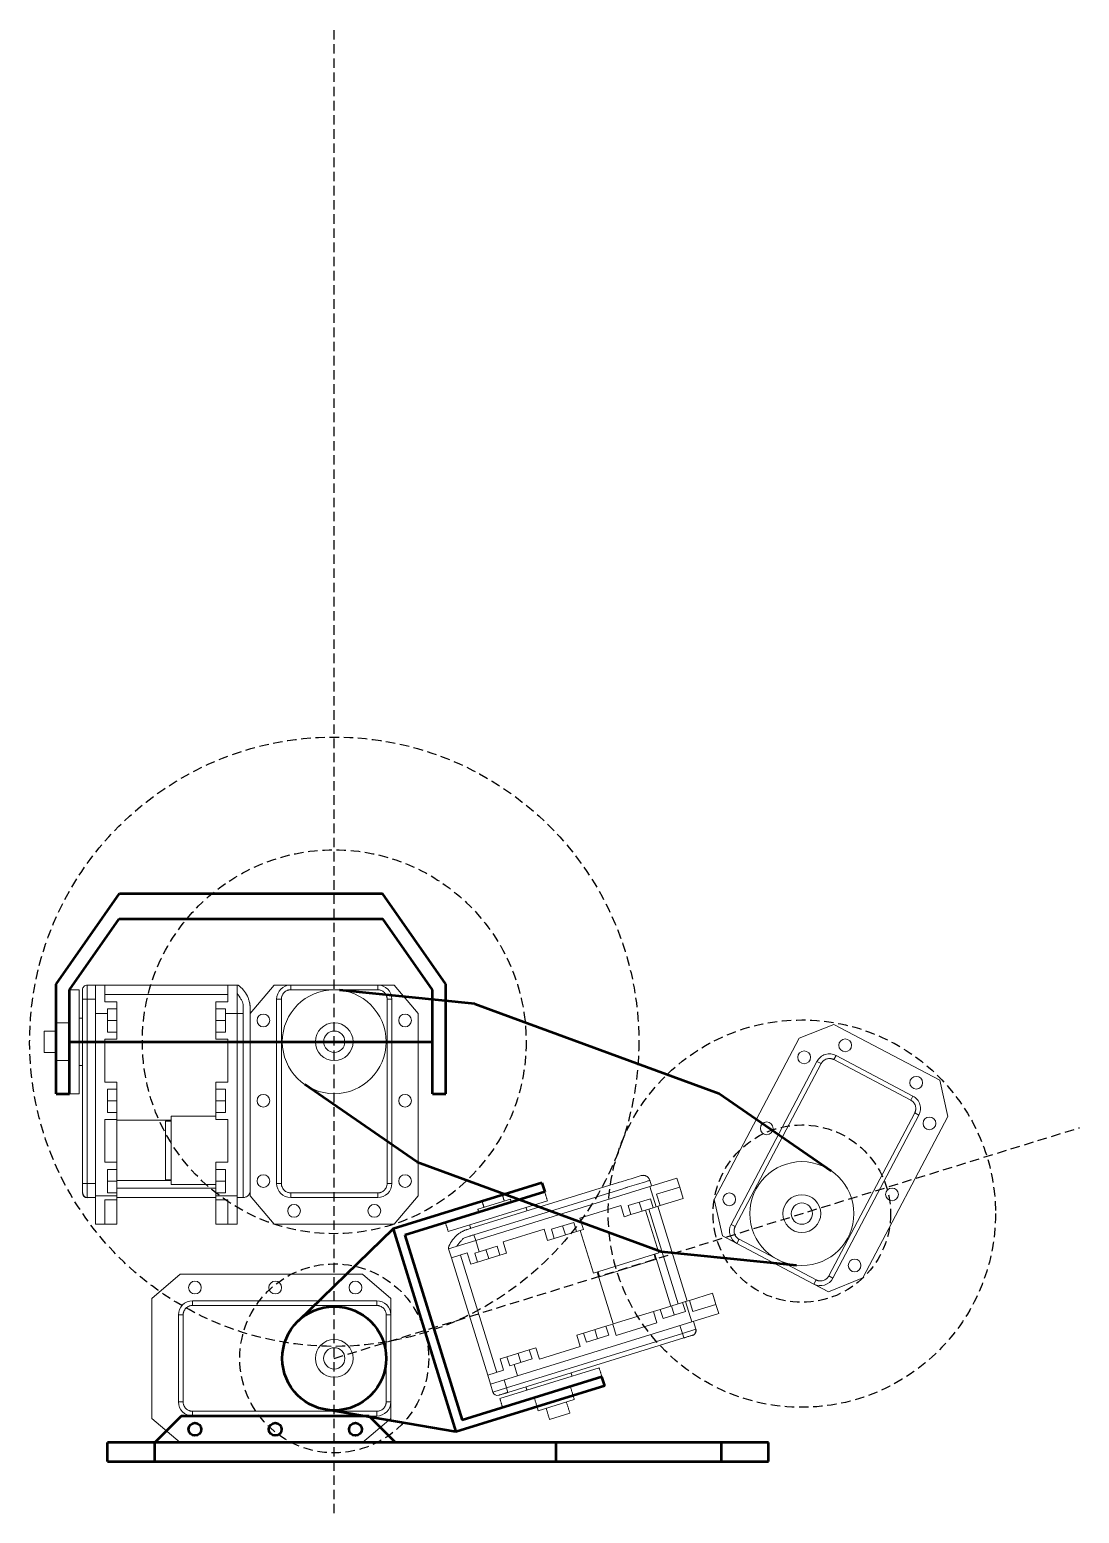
# Model space of a CAD drawing. Header units: millimetres. Extents: x 2045 to 5131, y -377 to 2192.
# Drawn here: x 3660.3 to 3882.6, y 1252.5 to 1566.6 of the extents above; entities that cross this region are included whole.
import ezdxf

# ---------------------------------------------------------------- set-up
doc = ezdxf.new("R2010")
doc.units = ezdxf.units.MM
doc.linetypes.add('ACISOTGL', pattern=[3, 2, -1])
for name, color, linetype, lineweight in [('Ankle', 5, 'Continuous', 50), ('Construction', 1, 'ACISOTGL', 25), ('Leg joint', 5, 'Continuous', 50), ('Pé', 5, 'Continuous', 50)]:
    doc.layers.add(name, color=color, linetype=linetype, lineweight=lineweight)
doc.layers.add('Legs', color=7, linetype='Continuous')
doc.layers.add('RX-28', color=7, linetype='Continuous')

msp = doc.modelspace()

# ---------------------------------------------------------------- linework, layer by layer
at = {"layer": 'Ankle', "color": 5}
for p, q in [((3768.813, 1322.473), (3737.288, 1312.717)), ((3769.404, 1320.562), (3739.79, 1311.398)), ((3737.288, 1312.717), (3717.174, 1293.206)), ((3737.288, 1312.717), (3750.591, 1269.728)), ((3739.79, 1311.398), (3751.91, 1272.23)), ((3782.116, 1279.484), (3750.591, 1269.728)), ((3781.525, 1281.394), (3751.91, 1272.23)), ((3750.591, 1269.728), (3722.972, 1274.469))]:
    msp.add_line(p, q, dxfattribs=at)
at = {"layer": 'Ankle'}
for p, q in [((3768.813, 1322.473), (3769.404, 1320.562)), ((3782.116, 1279.484), (3781.525, 1281.394))]:
    msp.add_line(p, q, dxfattribs=at)
at = {"layer": 'Ankle', "color": 5}
msp.add_circle((3724.833, 1285.31), 11, dxfattribs=at)
at = {"layer": 'Construction', "color": 1}
msp.add_line((3724.833, 1252.51), (3724.833, 1566.585), dxfattribs=at)
at = {"layer": 'Construction'}
msp.add_line((3724.833, 1285.31), (3882.628, 1334.14), dxfattribs=at)
for centre, radius in [((3724.833, 1352.343), 64.5), ((3724.833, 1352.343), 40.636), ((3823.859, 1315.954), 41)]:
    msp.add_circle(centre, radius, dxfattribs=at)
at = {"layer": 'Construction', "color": 1}
for centre, radius in [((3823.859, 1315.954), 18.784), ((3724.833, 1285.31), 20)]:
    msp.add_circle(centre, radius, dxfattribs=at)
at = {"layer": 'Leg joint'}
for p, q in [((3665.933, 1364.503), (3679.37, 1383.693)), ((3679.37, 1383.693), (3735.046, 1383.693)), ((3748.483, 1364.503), (3735.046, 1383.693)), ((3668.783, 1363.343), (3679.286, 1378.343)), ((3679.286, 1378.343), (3735.13, 1378.343)), ((3745.633, 1363.343), (3735.13, 1378.343)), ((3665.933, 1341.343), (3665.933, 1364.503)), ((3668.783, 1341.343), (3668.783, 1363.343)), ((3754.638, 1360.354), (3725.951, 1363.286)), ((3745.633, 1341.343), (3745.633, 1363.343)), ((3748.483, 1341.343), (3748.483, 1364.503)), ((3754.638, 1360.354), (3806.333, 1341.358)), ((3668.783, 1352.343), (3745.633, 1352.343)), ((3665.933, 1341.343), (3668.783, 1341.343)), ((3742.359, 1326.939), (3718.6, 1343.28)), ((3745.633, 1341.343), (3748.483, 1341.343)), ((3806.333, 1341.358), (3830.092, 1325.017)), ((3742.359, 1326.939), (3794.054, 1307.942)), ((3794.054, 1307.942), (3822.741, 1305.011))]:
    msp.add_line(p, q, dxfattribs=at)
at = {"layer": 'Leg joint', "color": 5}
msp.add_arc((3823.859, 1315.954), 11, 242.18317, 242.20621, dxfattribs=at)
at = {"layer": 'Legs', "color": 7, "linetype": 'Continuous', "lineweight": 15}
for p, q in [((3668.783, 1363.343), (3668.783, 1341.343)), ((3670.783, 1341.343), (3670.783, 1363.343)), ((3672.533, 1361.343), (3672.533, 1364.343)), ((3674.283, 1364.343), (3672.533, 1364.343)), ((3674.283, 1358.343), (3674.283, 1364.343)), ((3674.283, 1364.343), (3676.283, 1364.343)), ((3676.283, 1360.818), (3676.283, 1364.343)), ((3676.283, 1364.343), (3702.283, 1364.343)), ((3702.283, 1360.818), (3702.283, 1364.343)), ((3702.283, 1364.343), (3704.283, 1364.343)), ((3704.283, 1358.343), (3704.283, 1364.343)), ((3671.533, 1361.343), (3672.533, 1361.343)), ((3671.533, 1322.343), (3671.533, 1361.343)), ((3672.533, 1361.343), (3674.283, 1361.343)), ((3672.533, 1322.343), (3672.533, 1361.343)), ((3676.283, 1362.343), (3702.283, 1362.343)), ((3678.783, 1360.818), (3676.283, 1360.818)), ((3678.783, 1359.318), (3678.783, 1360.818)), ((3699.783, 1359.318), (3699.783, 1360.818)), ((3699.783, 1360.818), (3702.283, 1360.818)), ((3705.533, 1360.2), (3705.533, 1359.343)), ((3674.283, 1358.343), (3676.783, 1358.343)), ((3674.283, 1319.743), (3674.283, 1358.343)), ((3676.783, 1359.318), (3678.783, 1359.318)), ((3676.783, 1359.318), (3676.783, 1358.343)), ((3676.783, 1354.368), (3676.783, 1358.343)), ((3678.783, 1356.843), (3676.783, 1356.843)), ((3678.783, 1356.943), (3678.783, 1359.318)), ((3678.783, 1356.943), (3678.783, 1356.743)), ((3701.783, 1359.318), (3699.783, 1359.318)), ((3699.783, 1356.943), (3699.783, 1359.318)), ((3699.783, 1356.743), (3699.783, 1356.943)), ((3699.783, 1356.843), (3701.783, 1356.843)), ((3701.783, 1359.318), (3701.783, 1358.343)), ((3701.783, 1354.368), (3701.783, 1358.343)), ((3704.283, 1358.343), (3701.783, 1358.343)), ((3704.283, 1319.743), (3704.283, 1358.343)), ((3705.533, 1358.343), (3704.283, 1358.343)), ((3705.533, 1325.343), (3705.533, 1358.343)), ((3707.033, 1325.844), (3707.033, 1357.842)), ((3663.433, 1354.593), (3663.433, 1350.093)), ((3665.933, 1356.343), (3665.933, 1348.343)), ((3678.783, 1354.368), (3676.783, 1354.368)), ((3678.783, 1354.368), (3678.783, 1356.743)), ((3678.783, 1352.868), (3678.783, 1354.368)), ((3699.783, 1354.368), (3699.783, 1356.743)), ((3699.783, 1352.868), (3699.783, 1354.368)), ((3699.783, 1354.368), (3701.783, 1354.368)), ((3830.631, 1356.021), (3823.321, 1353.093)), ((3853.098, 1344.173), (3830.631, 1356.021)), ((3676.283, 1352.868), (3678.783, 1352.868)), ((3676.283, 1343.818), (3676.283, 1352.868)), ((3702.283, 1352.868), (3699.783, 1352.868)), ((3702.283, 1343.818), (3702.283, 1352.868)), ((3823.321, 1353.093), (3805.315, 1318.95)), ((3827.062, 1348.181), (3808.869, 1313.684)), ((3827.946, 1347.714), (3809.754, 1313.218)), ((3827.946, 1347.714), (3827.062, 1348.181)), ((3830.648, 1348.551), (3831.115, 1349.435)), ((3846.924, 1339.968), (3830.648, 1348.551)), ((3847.39, 1340.852), (3831.115, 1349.435)), ((3678.783, 1343.818), (3676.283, 1343.818)), ((3676.783, 1342.318), (3678.783, 1342.318)), ((3676.783, 1337.368), (3676.783, 1342.318)), ((3678.783, 1342.318), (3678.783, 1343.818)), ((3678.783, 1339.943), (3678.783, 1342.318)), ((3699.783, 1342.318), (3699.783, 1343.818)), ((3699.783, 1343.818), (3702.283, 1343.818)), ((3701.783, 1342.318), (3699.783, 1342.318)), ((3699.783, 1339.943), (3699.783, 1342.318)), ((3701.783, 1337.368), (3701.783, 1342.318)), ((3854.81, 1336.487), (3853.098, 1344.173)), ((3678.783, 1339.843), (3676.783, 1339.843)), ((3678.783, 1339.943), (3678.783, 1339.743)), ((3678.783, 1337.368), (3678.783, 1339.743)), ((3699.783, 1339.743), (3699.783, 1339.943)), ((3699.783, 1339.843), (3701.783, 1339.843)), ((3699.783, 1337.368), (3699.783, 1339.743)), ((3846.924, 1339.968), (3847.39, 1340.852)), ((3676.283, 1335.868), (3678.783, 1335.868)), ((3676.283, 1326.818), (3676.283, 1335.868)), ((3678.783, 1337.368), (3676.783, 1337.368)), ((3678.783, 1335.868), (3678.783, 1337.368)), ((3678.783, 1335.743), (3690.283, 1335.743)), ((3678.783, 1326.818), (3678.783, 1335.743)), ((3689.133, 1335.553), (3689.133, 1323.133)), ((3689.133, 1335.553), (3690.283, 1335.553)), ((3690.283, 1336.593), (3690.283, 1322.093)), ((3690.283, 1336.593), (3699.783, 1336.593)), ((3699.783, 1335.868), (3699.783, 1337.368)), ((3699.783, 1337.368), (3701.783, 1337.368)), ((3702.283, 1335.868), (3699.783, 1335.868)), ((3702.283, 1326.818), (3702.283, 1335.868)), ((3829.567, 1302.769), (3847.76, 1337.266)), ((3830.452, 1302.302), (3848.644, 1336.799)), ((3836.805, 1302.344), (3854.81, 1336.487)), ((3847.76, 1337.266), (3848.644, 1336.799)), ((3678.783, 1326.818), (3676.283, 1326.818)), ((3678.783, 1325.318), (3678.783, 1326.818)), ((3699.783, 1325.318), (3699.783, 1326.818)), ((3699.783, 1326.818), (3702.283, 1326.818)), ((3671.533, 1322.343), (3672.533, 1322.343)), ((3672.533, 1319.343), (3672.533, 1322.343)), ((3672.533, 1322.343), (3674.283, 1322.343)), ((3676.783, 1325.318), (3678.783, 1325.318)), ((3676.783, 1320.368), (3676.783, 1325.318)), ((3678.783, 1322.843), (3676.783, 1322.843)), ((3678.783, 1322.943), (3678.783, 1325.318)), ((3678.783, 1322.943), (3678.783, 1322.743)), ((3690.283, 1322.943), (3678.783, 1322.943)), ((3678.783, 1322.743), (3678.783, 1320.368)), ((3689.133, 1323.133), (3690.283, 1323.133)), ((3701.783, 1325.318), (3699.783, 1325.318)), ((3699.783, 1322.093), (3699.783, 1325.318)), ((3701.783, 1322.843), (3699.783, 1322.843)), ((3701.783, 1320.368), (3701.783, 1325.318)), ((3705.533, 1324.343), (3705.533, 1322.343)), ((3705.533, 1322.343), (3705.533, 1320.343)), ((3707.033, 1320.844), (3707.033, 1322.343)), ((3785.023, 1322.517), (3754.456, 1313.057)), ((3789.8, 1323.995), (3788.368, 1323.552)), ((3788.811, 1322.119), (3790.722, 1322.71)), ((3797.396, 1323.467), (3791.665, 1321.693)), ((3791.677, 1323.006), (3792.047, 1321.811)), ((3797.396, 1323.467), (3797.988, 1321.556)), ((3672.533, 1319.343), (3674.283, 1319.343)), ((3674.283, 1319.743), (3678.783, 1319.743)), ((3674.283, 1313.743), (3674.283, 1319.743)), ((3678.783, 1320.368), (3676.783, 1320.368)), ((3699.783, 1321.343), (3678.783, 1321.343)), ((3678.783, 1319.743), (3678.783, 1320.368)), ((3678.783, 1318.868), (3678.783, 1319.743)), ((3699.783, 1319.343), (3678.783, 1319.343)), ((3690.283, 1322.093), (3699.783, 1322.093)), ((3699.783, 1322.093), (3699.783, 1320.368)), ((3699.783, 1320.368), (3701.783, 1320.368)), ((3699.783, 1319.743), (3699.783, 1320.368)), ((3704.283, 1319.743), (3699.783, 1319.743)), ((3699.783, 1318.868), (3699.783, 1319.743)), ((3704.283, 1313.743), (3704.283, 1319.743)), ((3705.533, 1319.343), (3704.283, 1319.343)), ((3748.387, 1314.058), (3769.404, 1320.562)), ((3785.945, 1321.232), (3754.42, 1311.476)), ((3791.665, 1321.693), (3754.79, 1310.282)), ((3756.111, 1318.699), (3760.41, 1320.029)), ((3786.901, 1321.527), (3788.811, 1322.119)), ((3791.807, 1319.12), (3787.078, 1317.657)), ((3791.665, 1321.693), (3792.995, 1317.394)), ((3792.398, 1317.21), (3791.807, 1319.12)), ((3797.988, 1321.556), (3793.092, 1320.041)), ((3793.092, 1320.041), (3793.831, 1317.653)), ((3798.727, 1319.168), (3793.831, 1317.653)), ((3798.727, 1319.168), (3797.988, 1321.556)), ((3798.727, 1319.168), (3797.988, 1321.556)), ((3798.727, 1319.168), (3798.136, 1321.079)), ((3798.727, 1319.168), (3798.136, 1321.079)), ((3676.283, 1318.868), (3678.783, 1318.868)), ((3676.283, 1313.743), (3676.283, 1318.868)), ((3678.783, 1313.743), (3678.783, 1318.868)), ((3702.283, 1318.868), (3699.783, 1318.868)), ((3699.783, 1313.743), (3699.783, 1318.868)), ((3702.283, 1313.743), (3702.283, 1318.868)), ((3769.995, 1318.651), (3748.979, 1312.148)), ((3755.264, 1316.867), (3762.143, 1318.995)), ((3785.497, 1317.691), (3776.852, 1315.016)), ((3786.236, 1315.303), (3785.497, 1317.691)), ((3787.078, 1317.657), (3787.669, 1315.746)), ((3790.75, 1316.7), (3787.669, 1315.746)), ((3789.442, 1318.388), (3790.033, 1316.478)), ((3790.75, 1316.7), (3792.398, 1317.21)), ((3793.558, 1307.624), (3790.75, 1316.7)), ((3791.466, 1316.921), (3797.674, 1296.86)), ((3792.995, 1317.394), (3792.398, 1317.21)), ((3793.831, 1317.653), (3792.995, 1317.394)), ((3793.377, 1317.513), (3799.585, 1297.451)), ((3805.315, 1318.95), (3807.028, 1311.264)), ((3674.283, 1313.743), (3676.283, 1313.743)), ((3678.783, 1313.743), (3676.283, 1313.743)), ((3678.783, 1313.743), (3676.283, 1313.743)), ((3678.783, 1313.743), (3676.783, 1313.743)), ((3678.783, 1313.743), (3676.783, 1313.743)), ((3699.783, 1313.743), (3702.283, 1313.743)), ((3699.783, 1313.743), (3701.783, 1313.743)), ((3699.783, 1313.743), (3702.283, 1313.743)), ((3699.783, 1313.743), (3701.783, 1313.743)), ((3704.283, 1313.743), (3702.283, 1313.743)), ((3775.566, 1314.095), (3770.838, 1312.631)), ((3773.793, 1311.452), (3773.202, 1313.363)), ((3776.158, 1312.184), (3775.566, 1314.095)), ((3776.852, 1315.016), (3777.591, 1312.627)), ((3787.669, 1315.746), (3786.236, 1315.303)), ((3809.754, 1313.218), (3808.869, 1313.684)), ((3754.79, 1310.282), (3749.058, 1308.509)), ((3752.646, 1310.927), (3753.465, 1311.181)), ((3754.42, 1311.476), (3754.79, 1310.282)), ((3754.79, 1310.282), (3755.529, 1307.894)), ((3769.257, 1312.666), (3760.611, 1309.99)), ((3760.611, 1309.99), (3761.35, 1307.602)), ((3769.996, 1310.277), (3769.257, 1312.666)), ((3771.429, 1310.721), (3769.996, 1310.277)), ((3770.838, 1312.631), (3771.429, 1310.721)), ((3773.697, 1311.423), (3771.429, 1310.721)), ((3773.889, 1311.482), (3773.697, 1311.423)), ((3776.158, 1312.184), (3773.889, 1311.482)), ((3777.591, 1312.627), (3776.158, 1312.184)), ((3779.706, 1303.338), (3776.898, 1312.413)), ((3810.123, 1309.631), (3807.028, 1311.264)), ((3809.239, 1310.097), (3807.028, 1311.264)), ((3810.123, 1309.631), (3810.59, 1310.515)), ((3810.59, 1310.515), (3826.865, 1301.932)), ((3749.649, 1306.598), (3749.058, 1308.509)), ((3753.017, 1307.64), (3749.649, 1306.598)), ((3757.335, 1281.76), (3749.649, 1306.598)), ((3759.246, 1282.351), (3751.56, 1307.189)), ((3753.756, 1305.252), (3753.017, 1307.64)), ((3754.597, 1307.606), (3755.529, 1307.894)), ((3754.597, 1307.606), (3755.189, 1305.695)), ((3759.326, 1309.069), (3755.529, 1307.894)), ((3757.553, 1306.427), (3756.962, 1308.337)), ((3759.917, 1307.158), (3757.649, 1306.456)), ((3759.917, 1307.158), (3759.326, 1309.069)), ((3761.35, 1307.602), (3759.917, 1307.158)), ((3779.706, 1303.338), (3793.558, 1307.624)), ((3792.905, 1306.218), (3792.565, 1307.317)), ((3792.746, 1307.373), (3796.146, 1296.387)), ((3810.123, 1309.631), (3826.399, 1301.048)), ((3755.189, 1305.695), (3753.756, 1305.252)), ((3757.457, 1306.397), (3755.189, 1305.695)), ((3757.649, 1306.456), (3757.457, 1306.397)), ((3783.918, 1292.603), (3780.518, 1303.589)), ((3781.04, 1302.547), (3780.7, 1303.645)), ((3781.04, 1302.547), (3792.905, 1306.218)), ((3686.233, 1298.01), (3692.233, 1303.11)), ((3692.233, 1303.11), (3730.833, 1303.11)), ((3730.833, 1303.11), (3736.833, 1298.01)), ((3826.865, 1301.932), (3826.399, 1301.048)), ((3829.495, 1299.415), (3826.399, 1301.048)), ((3829.495, 1299.415), (3827.283, 1300.581)), ((3829.495, 1299.415), (3836.805, 1302.344)), ((3829.567, 1302.769), (3830.452, 1302.302)), ((3686.233, 1272.61), (3686.233, 1298.01)), ((3694.833, 1297.51), (3733.833, 1297.51)), ((3694.833, 1296.51), (3694.833, 1297.51)), ((3733.833, 1296.51), (3733.833, 1297.51)), ((3736.833, 1294.51), (3736.833, 1298.01)), ((3736.833, 1295.51), (3736.833, 1298.01)), ((3796.337, 1296.446), (3798.606, 1297.148)), ((3799.203, 1297.333), (3798.606, 1297.148)), ((3798.606, 1297.148), (3799.197, 1295.238)), ((3800.039, 1297.592), (3799.203, 1297.333)), ((3800.533, 1293.034), (3799.203, 1297.333)), ((3804.935, 1299.107), (3800.039, 1297.592)), ((3800.778, 1295.203), (3800.039, 1297.592)), ((3804.935, 1299.107), (3805.674, 1296.718)), ((3804.935, 1299.107), (3805.526, 1297.196)), ((3804.935, 1299.107), (3805.674, 1296.718)), ((3804.935, 1299.107), (3805.526, 1297.196)), ((3691.833, 1276.11), (3691.833, 1294.51)), ((3692.833, 1294.51), (3691.833, 1294.51)), ((3692.833, 1276.11), (3692.833, 1294.51)), ((3694.833, 1296.51), (3733.833, 1296.51)), ((3735.833, 1294.51), (3735.833, 1276.11)), ((3736.833, 1294.51), (3735.833, 1294.51)), ((3736.833, 1294.51), (3736.833, 1276.11)), ((3792.444, 1295.241), (3783.918, 1292.603)), ((3793.877, 1295.685), (3792.444, 1295.241)), ((3792.444, 1295.241), (3793.183, 1292.853)), ((3796.146, 1296.387), (3793.877, 1295.685)), ((3794.468, 1293.774), (3793.877, 1295.685)), ((3799.197, 1295.238), (3794.468, 1293.774)), ((3796.146, 1296.387), (3796.337, 1296.446)), ((3796.241, 1296.416), (3796.833, 1294.506)), ((3806.265, 1294.808), (3800.533, 1293.034)), ((3805.674, 1296.718), (3800.778, 1295.203)), ((3806.265, 1294.808), (3805.674, 1296.718)), ((3800.533, 1293.034), (3763.658, 1281.623)), ((3779.905, 1291.361), (3777.637, 1290.659)), ((3779.905, 1291.361), (3780.097, 1291.421)), ((3780.001, 1291.391), (3780.593, 1289.48)), ((3782.366, 1292.123), (3780.097, 1291.421)), ((3783.799, 1292.566), (3782.366, 1292.123)), ((3782.366, 1292.123), (3782.957, 1290.212)), ((3784.538, 1290.178), (3783.799, 1292.566)), ((3793.183, 1292.853), (3784.538, 1290.178)), ((3798.567, 1290.594), (3798.049, 1292.265)), ((3801.433, 1291.48), (3798.567, 1290.594)), ((3801.433, 1291.48), (3800.915, 1293.152)), ((3798.567, 1290.594), (3761.31, 1279.064)), ((3798.862, 1289.638), (3761.605, 1278.109)), ((3776.943, 1287.828), (3768.297, 1285.152)), ((3777.637, 1290.659), (3776.204, 1290.216)), ((3776.204, 1290.216), (3776.943, 1287.828)), ((3778.228, 1288.749), (3777.637, 1290.659)), ((3782.957, 1290.212), (3778.228, 1288.749)), ((3798.862, 1289.638), (3798.567, 1290.594)), ((3761.397, 1285.634), (3759.964, 1285.19)), ((3759.964, 1285.19), (3760.703, 1282.802)), ((3763.665, 1286.336), (3761.397, 1285.634)), ((3761.988, 1283.723), (3761.397, 1285.634)), ((3766.717, 1285.186), (3762.919, 1284.011)), ((3763.665, 1286.336), (3763.857, 1286.395)), ((3763.761, 1286.365), (3764.352, 1284.455)), ((3766.125, 1287.097), (3763.857, 1286.395)), ((3767.558, 1287.54), (3766.125, 1287.097)), ((3766.125, 1287.097), (3766.717, 1285.186)), ((3768.297, 1285.152), (3767.558, 1287.54)), ((3760.703, 1282.802), (3757.335, 1281.76)), ((3757.927, 1279.849), (3757.335, 1281.76)), ((3763.658, 1281.623), (3757.927, 1279.849)), ((3780.933, 1283.305), (3759.917, 1276.801)), ((3761.988, 1283.723), (3762.919, 1284.011)), ((3763.658, 1281.623), (3762.919, 1284.011)), ((3757.927, 1279.849), (3758.444, 1278.178)), ((3761.31, 1279.064), (3758.444, 1278.178)), ((3760.508, 1274.891), (3781.525, 1281.394)), ((3761.31, 1279.064), (3760.792, 1280.736)), ((3761.605, 1278.109), (3761.31, 1279.064)), ((3692.833, 1276.11), (3691.833, 1276.11)), ((3735.833, 1276.11), (3736.833, 1276.11)), ((3736.833, 1272.61), (3736.833, 1276.11)), ((3768.037, 1274.238), (3775.68, 1276.602)), ((3692.233, 1267.51), (3686.233, 1272.61)), ((3733.833, 1274.11), (3694.833, 1274.11)), ((3694.833, 1274.11), (3694.833, 1273.11)), ((3733.833, 1273.11), (3694.833, 1273.11)), ((3736.833, 1272.61), (3730.833, 1267.51)), ((3733.833, 1274.11), (3733.833, 1273.11)), ((3736.833, 1272.61), (3736.833, 1275.11)), ((3770.448, 1272.367), (3774.747, 1273.697)), ((3730.833, 1267.51), (3692.233, 1267.51))]:
    msp.add_line(p, q, dxfattribs=at)
for centre, radius in [((3833.04, 1351.585), 1.35), ((3824.352, 1349.045), 1.35), ((3848.077, 1343.655), 1.35), ((3816.422, 1334.008), 1.35), ((3850.888, 1335.051), 1.35), ((3823.859, 1315.954), 11), ((3808.492, 1318.971), 1.35), ((3823.859, 1315.954), 4), ((3842.958, 1320.014), 1.35), ((3823.859, 1315.954), 2.25), ((3835.028, 1304.976), 1.35), ((3695.333, 1300.31), 1.35), ((3712.333, 1300.31), 1.35), ((3729.333, 1300.31), 1.35), ((3724.833, 1285.31), 11), ((3724.833, 1285.31), 4), ((3724.833, 1285.31), 2.25), ((3695.333, 1270.31), 1.35), ((3712.333, 1270.31), 1.35), ((3729.333, 1270.31), 1.35)]:
    msp.add_circle(centre, radius, dxfattribs=at)
for centre, radius, start, end in [((3672.533, 1363.343), 1, 90, 180.00001), ((3700.856, 1359.343), 6.177, 25.31713, 54.04316), ((3829.715, 1346.782), 3, 62.19469, 152.19469), ((3845.991, 1338.199), 3, 332.19469, 62.19469), ((3811.523, 1312.285), 3, 152.19469, 242.19469), ((3754.848, 1306.713), 6.177, 132.51182, 161.23785), ((3827.798, 1303.702), 3, 242.19469, 332.19469), ((3694.833, 1294.51), 3, 90, 180), ((3733.833, 1294.51), 3, 0, 90), ((3694.833, 1276.11), 3, 180, 270), ((3733.833, 1276.11), 3, 270, 0), ((3759.399, 1278.473), 1, 197.19469, 287.19469)]:
    msp.add_arc(centre, radius, start, end, dxfattribs=at)
at = {"layer": 'Legs', "color": 7, "linetype": 'Continuous'}
for centre, start, end in [((3672.533, 1320.343), 180, 270), ((3800.477, 1291.185), 287.19469, 17.19469)]:
    msp.add_arc(centre, 1, start, end, dxfattribs=at)
at = {"layer": 'Legs', "color": 7, "linetype": 'Continuous', "lineweight": 15}
for points, degree in [([(3670.783, 1363.343), (3668.783, 1363.343)], 1), ([(3704.483, 1364.343), (3704.483, 1364.343), (3704.407, 1364.343), (3704.283, 1364.343)], 3), ([(3704.283, 1362.526), (3704.609, 1362.175), (3704.879, 1361.776), (3705.084, 1361.343)], 3), ([(3671.533, 1357.343), (3670.783, 1357.343)], 1), ([(3707.033, 1357.843), (3707.033, 1357.843), (3707.033, 1358.403), (3707.033, 1359.343)], 3), ([(3665.933, 1354.593), (3663.433, 1354.593)], 1), ([(3668.783, 1356.343), (3665.933, 1356.343)], 1), ([(3663.433, 1350.093), (3665.933, 1350.093)], 1), ([(3665.933, 1348.343), (3668.783, 1348.343)], 1), ([(3670.783, 1347.343), (3671.533, 1347.343)], 1), ([(3668.783, 1341.343), (3670.783, 1341.343)], 1), ([(3705.533, 1324.378), (3705.533, 1324.343)], 1), ([(3790.74, 1323.974), (3790.85, 1323.927)], 1), ([(3791.644, 1322.995), (3791.677, 1323.006)], 1), ([(3705.533, 1319.378), (3705.533, 1319.343)], 1), ([(3760.41, 1320.029), (3760.853, 1318.596)], 1), ([(3769.404, 1320.562), (3769.995, 1318.651)], 1), ([(3786.867, 1321.517), (3786.901, 1321.527)], 1), ([(3755.457, 1316.246), (3755.264, 1316.867)], 1), ([(3756.554, 1317.266), (3756.111, 1318.699)], 1), ([(3762.143, 1318.995), (3762.335, 1318.374)], 1), ([(3765.458, 1317.247), (3765.679, 1316.531)], 1), ([(3748.979, 1312.148), (3748.387, 1314.058)], 1), ([(3754.455, 1313.057), (3754.455, 1313.057), (3753.919, 1312.892), (3753.022, 1312.614)], 3), ([(3753.738, 1312.835), (3753.516, 1313.552)], 1), ([(3750.794, 1309.046), (3751.033, 1309.461), (3751.334, 1309.837), (3751.687, 1310.16)], 3), ([(3748.999, 1308.7), (3748.999, 1308.7), (3749.021, 1308.627), (3749.058, 1308.509)], 3), ([(3775.201, 1281.531), (3774.98, 1282.248)], 1), ([(3781.525, 1281.394), (3780.933, 1283.305)], 1), ([(3765.427, 1279.292), (3765.648, 1278.575)], 1), ([(3775.68, 1276.602), (3774.837, 1279.325)], 1), ([(3759.917, 1276.801), (3760.508, 1274.891)], 1), ([(3767.195, 1276.96), (3768.037, 1274.238)], 1), ([(3774.747, 1273.697), (3774.008, 1276.085)], 1), ([(3769.709, 1274.755), (3770.448, 1272.367)], 1)]:
    msp.add_open_spline(points, degree=degree, dxfattribs=at)
for points, knots in [([(3671.533, 1361.343), (3671.533, 1361.385), (3671.533, 1361.469), (3671.533, 1361.594), (3671.533, 1361.718), (3671.533, 1361.84), (3671.533, 1361.961), (3671.533, 1362.168), (3671.533, 1362.449), (3671.533, 1362.767), (3671.533, 1363.027), (3671.533, 1363.191), (3671.533, 1363.285), (3671.533, 1363.334), (3671.533, 1363.34), (3671.533, 1363.343)], [0, 0, 0, 0, 0.04032222, 0.08031714, 0.12014249, 0.15995801, 0.19992356, 0.24019724, 0.37004189, 0.50005725, 0.62990199, 0.75991743, 0.84004545, 0.91964627, 1, 1, 1, 1]), ([(3705.084, 1361.343), (3705.236, 1361.159), (3705.352, 1360.963), (3705.501, 1360.572), (3705.533, 1360.377), (3705.533, 1360.2)], [0, 0, 0, 0, 0.5, 0.5, 1, 1, 1, 1]), ([(3707.033, 1359.343), (3707.033, 1359.402), (3707.032, 1359.522), (3707.023, 1359.705), (3707.01, 1359.893), (3706.99, 1360.084), (3706.963, 1360.279), (3706.929, 1360.477), (3706.88, 1360.717), (3706.809, 1361.002), (3706.708, 1361.329), (3706.587, 1361.659), (3706.489, 1361.875), (3706.44, 1361.984)], [0, 0, 0, 0, 0.070877, 0.1420784, 0.2137175, 0.285906, 0.3587527, 0.4323636, 0.5068416, 0.6264285, 0.748243, 0.872652, 1, 1, 1, 1]), ([(3705.533, 1359.343), (3705.533, 1359.343), (3705.533, 1359.321), (3705.533, 1359.224), (3705.533, 1359.148), (3705.533, 1358.952), (3705.533, 1358.834), (3705.533, 1358.588), (3705.533, 1358.461), (3705.533, 1358.343)], [0, 0, 0, 0, 0.25, 0.25, 0.5, 0.5, 0.75, 0.75, 1, 1, 1, 1]), ([(3830.648, 1348.551), (3830.61, 1348.57), (3830.535, 1348.607), (3830.419, 1348.655), (3830.3, 1348.696), (3830.18, 1348.728), (3830.056, 1348.754), (3829.839, 1348.784), (3829.522, 1348.787), (3829.12, 1348.705), (3828.742, 1348.546), (3828.448, 1348.34), (3828.23, 1348.129), (3828.071, 1347.933), (3827.988, 1347.787), (3827.946, 1347.714)], [0, 0, 0, 0, 0.0403222, 0.0803171, 0.1201425, 0.159958, 0.1999236, 0.2401972, 0.3700419, 0.5000573, 0.629902, 0.7599174, 0.8400454, 0.9196463, 1, 1, 1, 1]), ([(3847.76, 1337.266), (3847.779, 1337.303), (3847.817, 1337.378), (3847.864, 1337.495), (3847.905, 1337.613), (3847.938, 1337.734), (3847.963, 1337.857), (3847.993, 1338.075), (3847.996, 1338.391), (3847.914, 1338.794), (3847.755, 1339.172), (3847.55, 1339.466), (3847.338, 1339.684), (3847.142, 1339.842), (3846.997, 1339.926), (3846.924, 1339.968)], [0, 0, 0, 0, 0.0403222, 0.0803171, 0.1201425, 0.159958, 0.1999236, 0.2401972, 0.3700419, 0.5000573, 0.629902, 0.7599174, 0.8400454, 0.9196463, 1, 1, 1, 1]), ([(3707.033, 1322.343), (3707.033, 1323.271), (3707.033, 1324.161), (3707.033, 1325.474), (3707.033, 1325.843), (3707.033, 1325.843)], [0, 0, 0, 0, 0.5, 0.5, 1, 1, 1, 1]), ([(3671.533, 1320.343), (3671.533, 1320.344), (3671.533, 1320.345), (3671.533, 1320.357), (3671.533, 1320.377), (3671.533, 1320.404), (3671.533, 1320.439), (3671.533, 1320.514), (3671.533, 1320.659), (3671.533, 1320.919), (3671.533, 1321.237), (3671.533, 1321.555), (3671.533, 1321.844), (3671.533, 1322.091), (3671.533, 1322.259), (3671.533, 1322.343)], [0, 0, 0, 0, 0.0403222, 0.0803171, 0.1201425, 0.159958, 0.1999236, 0.2401972, 0.3700419, 0.5000573, 0.629902, 0.7599174, 0.8400454, 0.9196463, 1, 1, 1, 1]), ([(3705.533, 1325.343), (3705.533, 1325.212), (3705.533, 1324.949), (3705.533, 1324.622), (3705.533, 1324.415), (3705.533, 1324.388), (3705.533, 1324.378)], [0, 0, 0, 0, 0.2825844, 0.5651689, 0.8477533, 1, 1, 1, 1]), ([(3788.368, 1323.552), (3787.481, 1323.277), (3786.631, 1323.014), (3785.377, 1322.626), (3785.024, 1322.517), (3785.024, 1322.517)], [0, 0, 0, 0, 0.5, 0.5, 1, 1, 1, 1]), ([(3789.8, 1323.995), (3789.891, 1324.017), (3790.085, 1324.064), (3790.328, 1324.073), (3790.47, 1324.04), (3790.507, 1324.031)], [0, 0, 0, 0, 0.3971375, 0.8406945, 1, 1, 1, 1]), ([(3790.828, 1323.942), (3790.814, 1323.948), (3790.731, 1323.987), (3790.536, 1324.039), (3790.231, 1324.07), (3790.009, 1324.021), (3789.889, 1323.995)], [0, 0, 0, 0, 0.050132, 0.2955176, 0.6187189, 1, 1, 1, 1]), ([(3790.722, 1322.71), (3790.847, 1322.749), (3791.098, 1322.826), (3791.411, 1322.923), (3791.608, 1322.984), (3791.634, 1322.992), (3791.644, 1322.995)], [0, 0, 0, 0, 0.2825843, 0.5651687, 0.847753, 1, 1, 1, 1]), ([(3791.666, 1322.985), (3791.64, 1323.057), (3791.588, 1323.194), (3791.459, 1323.425), (3791.253, 1323.684), (3791.039, 1323.85), (3790.864, 1323.926), (3790.828, 1323.942)], [0, 0, 0, 0, 0.1677828, 0.3204249, 0.5757663, 0.9127774, 1, 1, 1, 1]), ([(3705.517, 1319.359), (3705.593, 1319.364), (3705.74, 1319.372), (3705.999, 1319.427), (3706.306, 1319.548), (3706.529, 1319.703), (3706.653, 1319.847), (3706.859, 1320.157)], [0, 0, 0, 0, 0.1677828, 0.3204249, 0.5757663, 0.9127774, 1, 1, 1, 1]), ([(3705.533, 1320.343), (3705.533, 1320.212), (3705.533, 1319.949), (3705.533, 1319.622), (3705.533, 1319.415), (3705.533, 1319.388), (3705.533, 1319.378)], [0, 0, 0, 0, 0.2825843, 0.5651687, 0.847753, 1, 1, 1, 1]), ([(3707.033, 1320.844), (3707.027, 1320.75), (3707.015, 1320.551), (3706.951, 1320.316), (3706.878, 1320.19), (3706.859, 1320.157)], [0, 0, 0, 0, 0.3971375, 0.8406945, 1, 1, 1, 1]), ([(3785.945, 1321.232), (3786.071, 1321.271), (3786.322, 1321.348), (3786.634, 1321.445), (3786.831, 1321.506), (3786.858, 1321.514), (3786.867, 1321.517)], [0, 0, 0, 0, 0.2825844, 0.5651689, 0.8477533, 1, 1, 1, 1]), ([(3809.754, 1313.218), (3809.735, 1313.18), (3809.697, 1313.105), (3809.649, 1312.988), (3809.609, 1312.87), (3809.576, 1312.749), (3809.551, 1312.626), (3809.52, 1312.408), (3809.517, 1312.092), (3809.599, 1311.69), (3809.759, 1311.311), (3809.964, 1311.017), (3810.176, 1310.799), (3810.372, 1310.641), (3810.517, 1310.557), (3810.59, 1310.515)], [0, 0, 0, 0, 0.04032222, 0.08031714, 0.12014249, 0.15995801, 0.19992356, 0.24019724, 0.37004189, 0.50005725, 0.62990199, 0.75991743, 0.84004545, 0.91964627, 1, 1, 1, 1]), ([(3753.021, 1312.614), (3752.965, 1312.596), (3752.851, 1312.559), (3752.678, 1312.497), (3752.503, 1312.429), (3752.327, 1312.353), (3752.148, 1312.27), (3751.969, 1312.179), (3751.754, 1312.061), (3751.503, 1311.91), (3751.221, 1311.717), (3750.941, 1311.503), (3750.763, 1311.346), (3750.674, 1311.266)], [0, 0, 0, 0, 0.070877, 0.1420784, 0.2137175, 0.285906, 0.3587527, 0.4323636, 0.5068416, 0.6264285, 0.748243, 0.872652, 1, 1, 1, 1]), ([(3751.687, 1310.16), (3751.818, 1310.36), (3751.971, 1310.529), (3752.301, 1310.787), (3752.477, 1310.875), (3752.646, 1310.927)], [0, 0, 0, 0, 0.5, 0.5, 1, 1, 1, 1]), ([(3753.465, 1311.181), (3753.465, 1311.181), (3753.486, 1311.187), (3753.579, 1311.216), (3753.652, 1311.238), (3753.838, 1311.296), (3753.951, 1311.331), (3754.186, 1311.404), (3754.308, 1311.442), (3754.42, 1311.476)], [0, 0, 0, 0, 0.25, 0.25, 0.5, 0.5, 0.75, 0.75, 1, 1, 1, 1]), ([(3826.865, 1301.932), (3826.903, 1301.913), (3826.978, 1301.876), (3827.095, 1301.828), (3827.213, 1301.787), (3827.334, 1301.755), (3827.457, 1301.729), (3827.675, 1301.699), (3827.991, 1301.696), (3828.393, 1301.778), (3828.772, 1301.938), (3829.066, 1302.143), (3829.284, 1302.354), (3829.442, 1302.55), (3829.526, 1302.696), (3829.567, 1302.769)], [0, 0, 0, 0, 0.0403222, 0.0803171, 0.1201425, 0.159958, 0.1999236, 0.2401972, 0.3700419, 0.5000573, 0.629902, 0.7599174, 0.8400454, 0.9196463, 1, 1, 1, 1]), ([(3692.833, 1294.51), (3692.834, 1294.553), (3692.835, 1294.637), (3692.848, 1294.762), (3692.867, 1294.886), (3692.894, 1295.008), (3692.93, 1295.128), (3693.004, 1295.335), (3693.149, 1295.617), (3693.409, 1295.934), (3693.727, 1296.194), (3694.045, 1296.359), (3694.334, 1296.453), (3694.582, 1296.501), (3694.749, 1296.507), (3694.833, 1296.51)], [0, 0, 0, 0, 0.0403222, 0.0803171, 0.1201425, 0.159958, 0.1999236, 0.2401972, 0.3700419, 0.5000573, 0.629902, 0.7599174, 0.8400454, 0.9196463, 1, 1, 1, 1]), ([(3733.833, 1296.51), (3733.875, 1296.51), (3733.959, 1296.508), (3734.085, 1296.496), (3734.208, 1296.476), (3734.33, 1296.449), (3734.451, 1296.414), (3734.658, 1296.339), (3734.939, 1296.194), (3735.257, 1295.934), (3735.517, 1295.617), (3735.681, 1295.298), (3735.775, 1295.009), (3735.824, 1294.762), (3735.83, 1294.594), (3735.833, 1294.51)], [0, 0, 0, 0, 0.04032222, 0.08031714, 0.12014249, 0.15995801, 0.19992356, 0.24019724, 0.37004189, 0.50005725, 0.62990199, 0.75991743, 0.84004545, 0.91964627, 1, 1, 1, 1]), ([(3800.773, 1290.23), (3800.772, 1290.229), (3800.771, 1290.229), (3800.759, 1290.225), (3800.741, 1290.22), (3800.714, 1290.211), (3800.681, 1290.201), (3800.61, 1290.179), (3800.471, 1290.136), (3800.223, 1290.059), (3799.919, 1289.965), (3799.615, 1289.871), (3799.339, 1289.786), (3799.103, 1289.713), (3798.943, 1289.663), (3798.862, 1289.638)], [0, 0, 0, 0, 0.0403222, 0.0803171, 0.1201425, 0.159958, 0.1999236, 0.2401972, 0.3700419, 0.5000573, 0.629902, 0.7599174, 0.8400454, 0.9196463, 1, 1, 1, 1]), ([(3694.833, 1274.11), (3694.791, 1274.111), (3694.707, 1274.113), (3694.582, 1274.125), (3694.458, 1274.144), (3694.336, 1274.172), (3694.215, 1274.207), (3694.008, 1274.281), (3693.727, 1274.426), (3693.409, 1274.686), (3693.149, 1275.004), (3692.985, 1275.323), (3692.891, 1275.611), (3692.842, 1275.859), (3692.836, 1276.026), (3692.833, 1276.11)], [0, 0, 0, 0, 0.0403222, 0.0803171, 0.1201425, 0.159958, 0.1999236, 0.2401972, 0.3700419, 0.5000573, 0.629902, 0.7599174, 0.8400454, 0.9196463, 1, 1, 1, 1]), ([(3735.833, 1276.11), (3735.832, 1276.068), (3735.831, 1275.984), (3735.819, 1275.859), (3735.799, 1275.735), (3735.772, 1275.613), (3735.737, 1275.492), (3735.662, 1275.286), (3735.517, 1275.004), (3735.257, 1274.687), (3734.939, 1274.426), (3734.621, 1274.262), (3734.332, 1274.168), (3734.085, 1274.119), (3733.917, 1274.113), (3733.833, 1274.11)], [0, 0, 0, 0, 0.0403222, 0.0803171, 0.1201425, 0.159958, 0.1999236, 0.2401972, 0.3700419, 0.5000573, 0.629902, 0.7599174, 0.8400454, 0.9196463, 1, 1, 1, 1]), ([(3761.605, 1278.109), (3761.565, 1278.097), (3761.485, 1278.072), (3761.365, 1278.035), (3761.247, 1277.998), (3761.13, 1277.962), (3761.015, 1277.926), (3760.817, 1277.865), (3760.549, 1277.782), (3760.245, 1277.688), (3759.997, 1277.611), (3759.84, 1277.563), (3759.75, 1277.535), (3759.703, 1277.521), (3759.698, 1277.519), (3759.695, 1277.518)], [0, 0, 0, 0, 0.04032222, 0.08031714, 0.12014249, 0.15995801, 0.19992356, 0.24019724, 0.37004189, 0.50005725, 0.62990199, 0.75991743, 0.84004545, 0.91964627, 1, 1, 1, 1])]:
    msp.add_open_spline(points, degree=3, knots=knots, dxfattribs=at)
at = {"layer": 'Pé'}
for p, q in [((3692.433, 1273.11), (3686.833, 1267.51)), ((3732.233, 1273.11), (3692.433, 1273.11)), ((3732.233, 1273.11), (3737.833, 1267.51)), ((3676.833, 1263.51), (3676.833, 1267.51)), ((3816.833, 1267.51), (3676.833, 1267.51)), ((3686.833, 1263.51), (3686.833, 1267.51)), ((3771.833, 1263.51), (3771.833, 1267.51)), ((3806.833, 1263.51), (3806.833, 1267.51)), ((3816.833, 1263.51), (3816.833, 1267.51)), ((3676.833, 1263.51), (3816.833, 1263.51))]:
    msp.add_line(p, q, dxfattribs=at)
for centre in [(3695.333, 1270.31), (3712.333, 1270.31), (3729.333, 1270.31)]:
    msp.add_circle(centre, 1.35, dxfattribs=at)
at = {"layer": 'RX-28', "color": 7, "linetype": 'Continuous', "lineweight": 15}
for p, q in [((3712.133, 1364.343), (3707.033, 1358.343)), ((3712.133, 1364.343), (3715.633, 1364.343)), ((3712.133, 1364.343), (3714.633, 1364.343)), ((3734.033, 1364.343), (3715.633, 1364.343)), ((3715.633, 1363.343), (3715.633, 1364.343)), ((3734.033, 1363.343), (3715.633, 1363.343)), ((3734.033, 1364.343), (3734.033, 1363.343)), ((3734.033, 1364.343), (3737.533, 1364.343)), ((3735.033, 1364.343), (3737.533, 1364.343)), ((3742.633, 1358.343), (3737.533, 1364.343)), ((3712.633, 1361.343), (3712.633, 1322.343)), ((3713.633, 1361.343), (3712.633, 1361.343)), ((3713.633, 1361.343), (3713.633, 1322.343)), ((3736.033, 1322.343), (3736.033, 1361.343)), ((3736.033, 1361.343), (3737.033, 1361.343)), ((3737.033, 1322.343), (3737.033, 1361.343)), ((3707.033, 1358.343), (3707.033, 1319.743)), ((3742.633, 1319.743), (3742.633, 1358.343)), ((3713.633, 1322.343), (3712.633, 1322.343)), ((3736.033, 1322.343), (3737.033, 1322.343)), ((3707.033, 1319.743), (3712.133, 1313.743)), ((3715.633, 1320.343), (3734.033, 1320.343)), ((3715.633, 1320.343), (3715.633, 1319.343)), ((3715.633, 1319.343), (3734.033, 1319.343)), ((3734.033, 1320.343), (3734.033, 1319.343)), ((3737.533, 1313.743), (3742.633, 1319.743)), ((3712.133, 1313.743), (3737.533, 1313.743))]:
    msp.add_line(p, q, dxfattribs=at)
for centre, radius in [((3724.833, 1352.343), 11), ((3709.833, 1356.843), 1.35), ((3739.833, 1356.843), 1.35), ((3724.833, 1352.343), 4), ((3724.833, 1352.343), 2.25), ((3709.833, 1339.843), 1.35), ((3739.833, 1339.843), 1.35), ((3709.833, 1322.843), 1.35), ((3739.833, 1322.843), 1.35), ((3716.333, 1316.543), 1.35), ((3733.333, 1316.543), 1.35)]:
    msp.add_circle(centre, radius, dxfattribs=at)
for centre, start, end in [((3715.633, 1361.343), 90, 180), ((3734.033, 1361.343), 360, 90), ((3715.633, 1322.343), 180, 270), ((3734.033, 1322.343), 270, 360)]:
    msp.add_arc(centre, 3, start, end, dxfattribs=at)
for points, knots in [([(3715.633, 1363.343), (3715.591, 1363.342), (3715.507, 1363.341), (3715.382, 1363.328), (3715.258, 1363.309), (3715.136, 1363.282), (3715.015, 1363.246), (3714.808, 1363.172), (3714.527, 1363.027), (3714.209, 1362.767), (3713.949, 1362.449), (3713.785, 1362.131), (3713.691, 1361.842), (3713.642, 1361.594), (3713.636, 1361.427), (3713.633, 1361.343)], [0, 0, 0, 0, 0.0403222, 0.0803171, 0.1201425, 0.159958, 0.1999236, 0.2401972, 0.3700419, 0.5000573, 0.629902, 0.7599174, 0.8400454, 0.9196463, 1, 1, 1, 1]), ([(3736.033, 1361.343), (3736.032, 1361.385), (3736.031, 1361.469), (3736.019, 1361.594), (3735.999, 1361.718), (3735.972, 1361.84), (3735.937, 1361.961), (3735.862, 1362.168), (3735.717, 1362.449), (3735.457, 1362.767), (3735.139, 1363.027), (3734.821, 1363.191), (3734.532, 1363.285), (3734.285, 1363.334), (3734.117, 1363.34), (3734.033, 1363.343)], [0, 0, 0, 0, 0.04032222, 0.08031714, 0.12014249, 0.15995801, 0.19992356, 0.24019724, 0.37004189, 0.50005725, 0.62990199, 0.75991743, 0.84004545, 0.91964627, 1, 1, 1, 1]), ([(3713.633, 1322.343), (3713.634, 1322.301), (3713.635, 1322.217), (3713.648, 1322.091), (3713.667, 1321.968), (3713.694, 1321.846), (3713.73, 1321.725), (3713.804, 1321.518), (3713.949, 1321.237), (3714.209, 1320.919), (3714.527, 1320.659), (3714.845, 1320.495), (3715.134, 1320.401), (3715.382, 1320.352), (3715.549, 1320.346), (3715.633, 1320.343)], [0, 0, 0, 0, 0.0403222, 0.0803171, 0.1201425, 0.159958, 0.1999236, 0.2401972, 0.3700419, 0.5000573, 0.629902, 0.7599174, 0.8400454, 0.9196463, 1, 1, 1, 1]), ([(3734.033, 1320.343), (3734.075, 1320.344), (3734.159, 1320.345), (3734.285, 1320.357), (3734.408, 1320.377), (3734.53, 1320.404), (3734.651, 1320.439), (3734.858, 1320.514), (3735.139, 1320.659), (3735.457, 1320.919), (3735.717, 1321.237), (3735.881, 1321.555), (3735.975, 1321.844), (3736.024, 1322.091), (3736.03, 1322.259), (3736.033, 1322.343)], [0, 0, 0, 0, 0.0403222, 0.0803171, 0.1201425, 0.159958, 0.1999236, 0.2401972, 0.3700419, 0.5000573, 0.629902, 0.7599174, 0.8400454, 0.9196463, 1, 1, 1, 1])]:
    msp.add_open_spline(points, degree=3, knots=knots, dxfattribs=at)

doc.saveas('drawing.dxf')
